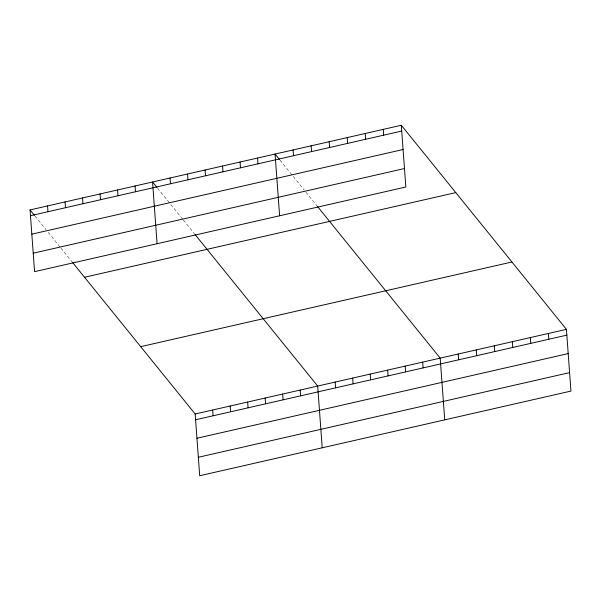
<?xml version="1.0" encoding="UTF-8"?>
<svg xmlns="http://www.w3.org/2000/svg" width="601" height="601" viewBox="0 0 601 601"><rect width="100%" height="100%" fill="white"/><g stroke="black" fill="none" stroke-linecap="round" stroke-linejoin="round"><path stroke-width="0.45" stroke-dasharray="3 2.25" d="M280.028 160.174L292.139 175.139M293.235 176.499L304.249 190.104M305.894 192.147L316.907 205.752M157.515 188.105L169.625 203.07M170.729 204.43L182.832 219.403M183.388 220.079L194.393 233.684M35.001 216.044L46.014 229.65M48.215 232.369L60.318 247.334M60.874 248.018L71.88 261.623"/><path stroke-width="0.9" d="M401.303 125.263L405.833 187.001L34.58 271.652L30.05 209.922L401.303 125.263L566.42 329.348L570.95 391.078L199.697 475.737L195.167 413.999L72.428 262.299M30.478 215.706L401.723 131.048M31.83 234.165L403.083 149.514M33.228 253.186L404.481 168.535M84.538 277.264L455.791 192.613M140.679 346.657L511.932 261.998M195.167 413.999L566.42 329.348M195.588 419.783L566.841 335.133M196.948 438.249L568.2 353.591M198.345 457.271L569.598 372.62M279.48 159.49L275.078 154.051L279.608 215.782M317.456 206.428L440.187 358.128L444.725 419.859M156.966 187.429L152.564 181.983L157.094 243.721M194.942 234.367L317.681 386.067L322.211 447.798M30.05 209.922L34.452 215.361M548.382 333.457L548.811 339.242M530.352 337.574L530.773 343.351M512.322 341.684L512.743 347.468M494.285 345.793L494.713 351.577M476.255 349.902L476.683 355.687M458.225 354.019L458.646 359.804M422.691 362.118L423.112 367.902M405.187 366.114L405.615 371.891M383.273 129.38L383.693 135.165M387.683 370.103L388.111 375.888M365.235 133.49L365.663 139.274M370.186 374.092L370.607 379.877M347.205 137.599L347.633 143.384M352.682 378.082L353.11 383.866M329.175 141.716L329.596 147.5M335.178 382.071L335.606 387.855M311.138 145.825L311.566 151.61M293.108 149.934L293.536 155.719M300.177 390.057L300.598 395.841M282.673 394.046L283.101 399.83M257.574 158.04L258.002 163.825M265.169 398.035L265.597 403.819M240.069 162.03L240.498 167.814M247.672 402.031L248.093 407.809M222.573 166.019L222.994 171.803M230.168 406.021L230.596 411.805M205.069 170.015L205.497 175.792M212.664 410.01L213.092 415.794M187.565 174.005L187.993 179.789M170.068 177.994L170.489 183.778M135.06 185.972L135.488 191.757M117.556 189.969L117.984 195.753M100.059 193.958L100.48 199.742M82.555 197.947L82.983 203.731M65.051 201.936L65.479 207.721M47.554 205.933L47.975 211.71"/></g></svg>
